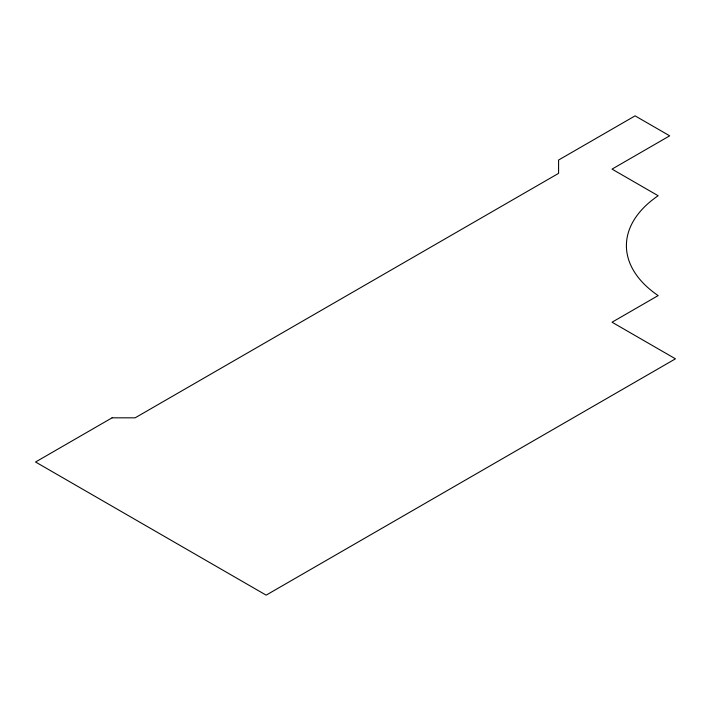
<?xml version="1.0" encoding="UTF-8"?>
<svg xmlns="http://www.w3.org/2000/svg" width="711" height="711" viewBox="0 0 711 711"><rect width="100%" height="100%" fill="white"/><g stroke="black" fill="none" stroke-linecap="round" stroke-linejoin="round"><path stroke-width="1.07" d="M112.062 417.828L35.55 462.008L266.145 595.143L675.45 358.824L612.038 322.216L658.155 295.589A133.659 77.161 0 0 1 658.155 195.738L612.038 169.111L669.682 135.828L635.092 115.857L558.588 160.037L558.588 173.351L135.126 417.828L112.062 417.828"/></g></svg>
